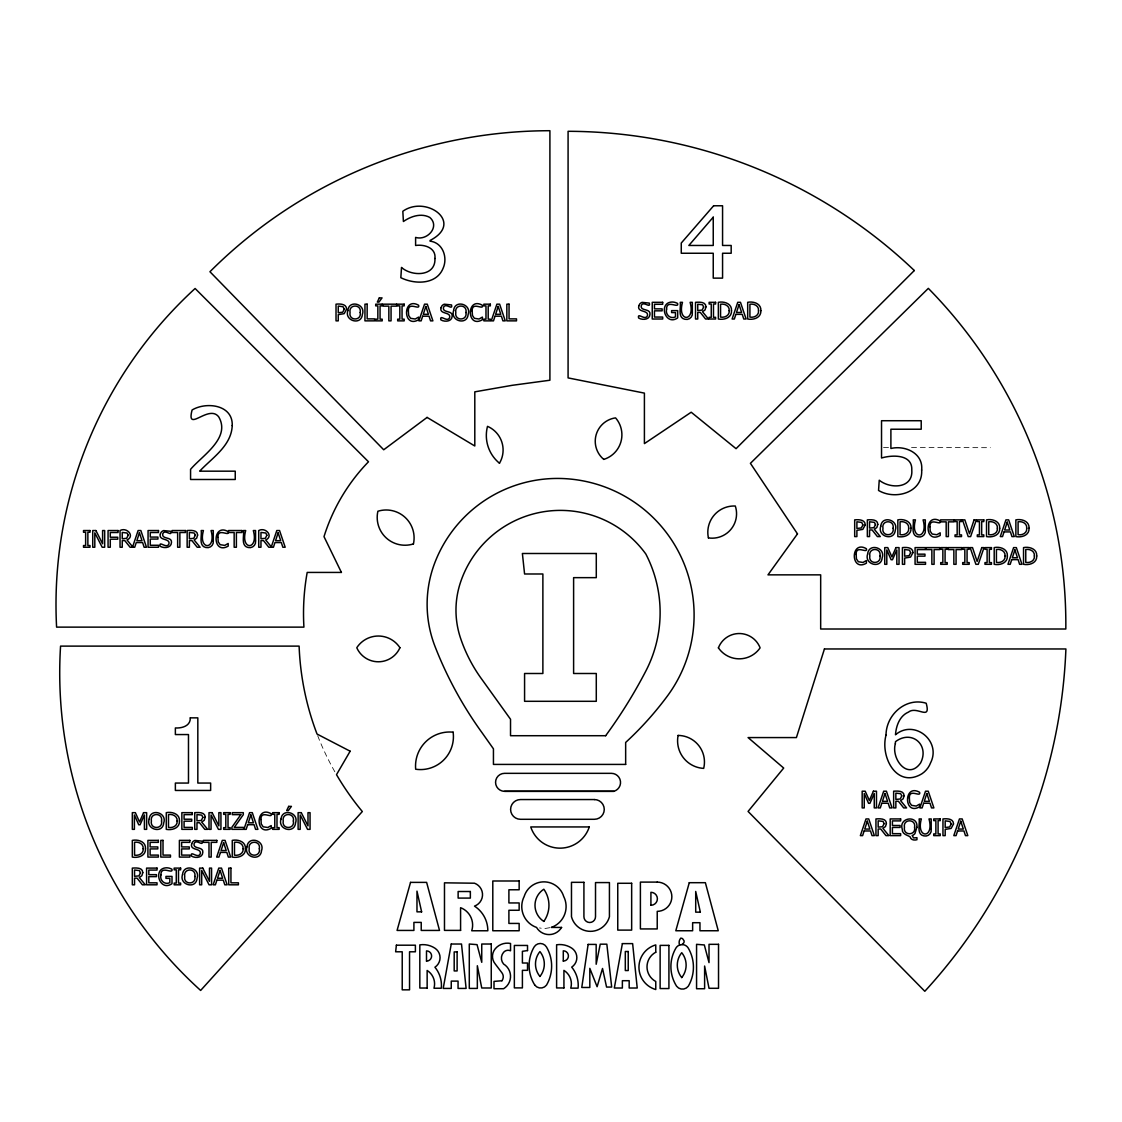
<?xml version="1.0" encoding="UTF-8"?>
<svg xmlns="http://www.w3.org/2000/svg" width="1122" height="1122" viewBox="0 0 1122 1122"><rect width="100%" height="100%" fill="white"/><g stroke="black" fill="none" stroke-linecap="round" stroke-linejoin="round"><path stroke-width="0.75" stroke-dasharray="5 3.75" d="M549.85 927.684L543.932 928.693L539.5 927.936M883.519 447.383L888.778 447.398M911.541 447.468L990.361 447.692M334.833 771.768A275.156 275.156 0 0 1 317.049 734.054"/><path stroke-width="1.5" d="M132.48 547.241L138.118 530.538L140.853 530.538L146.477 547.241L144.135 547.241L142.62 542.571L136.239 542.571L134.724 547.241L130.082 547.241L124.794 540.594L122.256 540.594L122.256 547.241L120.04 547.241L120.04 530.538C126.884 526.737 135.215 536.26 127.024 539.977L132.971 547.241M271.187 547.241L276.811 530.538L279.546 530.538L285.184 547.241L282.842 547.241L281.327 542.571L274.946 542.571L273.431 547.241L268.789 547.241L263.488 540.594L260.963 540.594L260.963 547.241L258.733 547.241L258.733 530.538C265.577 526.737 273.922 536.26 265.718 539.977L271.664 547.241M682.078 944.584L683.775 942.845A3.24 3.24 0 0 0 684.041 940.769L682.485 938.553L680.844 938.104A6.508 6.508 0 0 0 679.623 945.019A7.195 7.195 0 0 0 675.865 948.16A36.689 36.689 0 0 0 676.594 986.21A7.321 7.321 0 0 0 688.305 986.21A37.896 37.896 0 0 0 688.305 948.16A7.195 7.195 0 0 0 682.078 944.584L679.623 945.019M613.748 791.319L504.549 791.319A8.99 8.99 0 0 1 495.559 782.329A8.99 8.99 0 0 1 504.549 773.339L611.378 773.339A9.144 9.144 0 0 1 613.748 791.319L504.549 791.319M895.342 743.732C890.98 758.823 907.796 780.954 920.559 762.988C929.815 745.246 911.99 729.244 895.482 741.67L895.342 743.732M916.898 827.279L914.935 833.604A6.213 6.213 0 0 1 912.172 835.497L913.532 837.924L916.954 837.685L916.954 839.705C914.43 840.532 910.699 839.971 910.152 836.886C907.95 835.217 901.85 834.389 902.256 829.228C898.343 817.307 918.343 814.67 916.898 827.279M213.278 540.958C213.951 545.194 209.926 548.546 205.859 547.494C198.299 545.993 202.128 535.432 201.203 530.538L203.433 530.538C197.809 550.607 216.672 550.607 211.062 530.538L213.278 530.538L213.278 540.958M255.55 540.958C256.223 545.194 252.184 548.546 248.13 547.494C240.571 545.993 244.4 535.432 243.474 530.538L245.69 530.538C240.08 550.607 258.93 550.607 253.334 530.538L255.55 530.538L255.55 540.958M692.33 312.729C693.003 316.979 688.978 320.331 684.911 319.265C677.351 317.778 681.18 307.218 680.255 302.323L682.485 302.323C676.861 322.393 695.724 322.379 690.114 302.323L692.33 302.323L692.33 312.729M886.015 735.176C880.055 757.14 896.927 789.299 922.214 773.577A23.015 23.015 0 0 0 930.615 762.764C941.61 740.927 914.178 718.936 895.482 734.77C896.127 725.85 899.648 715.836 908.497 712.091C916.87 705.415 931.218 721.544 926.197 703.228C905.777 697.014 886.114 714.672 886.015 735.176M925.299 530.299C925.973 534.535 921.933 537.887 917.88 536.835C910.321 535.348 914.149 524.787 913.224 519.879L915.44 519.879C909.83 539.962 928.679 539.948 923.083 519.879L925.299 519.879L925.299 530.299M931.204 829.354C931.877 833.59 927.838 836.942 923.785 835.876C916.225 834.389 920.054 823.828 919.128 818.934L921.344 818.934C915.734 839.004 934.584 838.99 928.988 818.934L931.204 818.934L931.204 829.354M161.54 821.009C163.167 829.607 149.759 829.593 151.386 821.009C149.731 812.398 163.181 812.412 161.54 821.009M194.877 876.464C196.504 885.048 183.11 885.048 184.723 876.464C183.082 867.839 196.518 867.853 194.877 876.464M259.35 848.737C260.977 857.32 247.569 857.32 249.196 848.737C247.541 840.112 260.991 840.126 259.35 848.737M293.375 821.009C295.002 829.607 281.594 829.593 283.221 821.009C281.566 812.398 295.016 812.412 293.375 821.009M360.204 312.519C361.831 321.116 348.423 321.102 350.05 312.519C348.395 303.908 361.845 303.908 360.204 312.519M465.967 312.519C467.594 321.116 454.186 321.102 455.812 312.519C454.158 303.908 467.608 303.908 465.967 312.519M879.985 555.965C881.612 564.548 868.204 564.548 869.831 555.965C868.176 547.34 881.626 547.354 879.985 555.965M893.098 528.238C894.725 536.835 881.331 536.821 882.958 528.238C881.303 519.626 894.753 519.626 893.098 528.238M914.584 827.279C916.211 835.89 902.817 835.876 904.444 827.279C902.789 818.667 916.239 818.667 914.584 827.279M160.923 874.936C159.478 880.195 164.654 885.258 169.815 882.677L169.815 878.358L165.958 878.358L165.958 876.408L172.003 876.408L172.003 883.687C159.605 892.369 152.185 868.19 166.477 867.797A10.701 10.701 0 0 1 170.825 868.723L171.947 869.241C173.503 874.908 160.67 864.725 160.923 874.936M217.92 537.368L218.243 541.856L220.136 544.675L224.793 545.39L228.187 543.455L228.187 546.105C212.058 555.502 212.1 522.347 228.187 531.646C229.842 537.242 217.528 527.256 217.92 537.368M260.963 819.495L261.272 823.983L263.165 826.802L267.821 827.503L271.215 825.582L271.215 828.232C255.087 837.629 255.129 804.474 271.215 813.773C272.87 819.369 260.556 809.369 260.963 819.495M408.366 311.004L408.688 315.492L410.582 318.311L415.238 319.013L418.632 317.091L418.632 319.728C402.503 329.139 402.546 295.984 418.632 305.282C420.287 310.864 407.973 300.878 408.366 311.004M472.166 311.004L472.474 315.492L474.368 318.311L479.024 319.013L482.418 317.091L482.418 319.728C466.289 329.139 466.331 295.984 482.418 305.282C484.073 310.864 471.759 300.878 472.166 311.004M666.58 309.153C665.136 314.412 670.311 319.475 675.472 316.881L675.472 312.575L671.615 312.575L671.615 310.612L677.674 310.612L677.674 317.905C665.262 326.572 657.857 302.393 672.134 302.014A10.701 10.701 0 0 1 676.482 302.94L677.604 303.445C679.161 309.125 666.328 298.943 666.58 309.153M856.142 554.436L856.451 558.924L858.344 561.743L863 562.459L866.394 560.523L866.394 563.174C850.266 572.571 850.308 539.416 866.394 548.714C868.049 554.31 855.735 544.324 856.142 554.436M909.353 798.037L909.662 802.525L911.555 805.344L916.211 806.059L919.605 804.123L919.605 806.774C903.476 816.171 903.519 783.016 919.605 792.314C921.26 797.91 908.946 787.924 909.353 798.037M929.942 526.723L930.25 531.211L932.144 534.03L936.8 534.731L940.194 532.81L940.194 535.446C924.065 544.857 924.107 511.702 940.194 521.001C941.849 526.583 929.535 516.597 929.942 526.723M149.212 819.032C145.453 829.495 162.76 834.263 163.714 822.945C167.43 812.538 150.18 807.784 149.212 819.032M182.549 874.487C178.791 884.935 196.098 889.718 197.051 878.386C200.768 867.979 183.517 863.225 182.549 874.487M247.022 846.759C243.264 857.208 260.57 861.991 261.524 850.672C265.241 840.252 247.99 835.497 247.022 846.759M281.047 819.032C277.288 829.495 294.595 834.263 295.549 822.945C299.265 812.538 282.015 807.784 281.047 819.032M347.876 310.542C344.117 320.99 361.424 325.773 362.378 314.455C366.095 304.048 348.844 299.279 347.876 310.542M453.639 310.542C449.88 320.99 467.187 325.773 468.14 314.455C471.857 304.048 454.606 299.279 453.639 310.542M867.657 553.988C863.898 564.436 881.205 569.219 882.158 557.9C885.875 547.48 868.624 542.725 867.657 553.988M880.77 526.26C877.025 536.709 894.332 541.491 895.286 530.173C898.988 519.767 881.752 514.998 880.77 526.26M434.943 258.495C435.785 276.713 411.858 276.741 401.508 267.443L400.835 277.695C414.551 284.539 436.528 284.932 443.134 268.186C447.902 257.471 442.839 242.633 430.035 241.146L430.035 240.473C464.676 222.633 426.206 194.653 402.826 211.259L403.401 221.511C410.848 216.294 421.255 212.787 429.796 217.43C440.301 226.574 427.244 241.048 415.603 237.401L415.603 245.48C424.256 244.161 436.178 247.738 434.943 258.495M143.181 848.709C143.77 853.576 138.693 855.96 134.556 855.174L134.556 842.285C138.665 841.514 143.7 843.898 143.181 848.709M177.136 820.995C177.711 825.848 172.648 828.246 168.496 827.447L168.496 814.572C172.606 813.801 177.641 816.185 177.136 820.995M243.123 848.709C243.698 853.576 238.621 855.96 234.484 855.174L234.484 842.285C238.593 841.514 243.628 843.898 243.123 848.709M729.202 310.654C729.777 315.506 724.7 317.905 720.562 317.105L720.562 304.23C724.672 303.459 729.707 305.843 729.202 310.654M758.542 310.654C759.117 315.506 754.054 317.905 749.917 317.105L749.917 304.23C754.026 303.459 759.061 305.843 758.542 310.654M908.694 528.224C909.269 533.076 904.206 535.475 900.068 534.675L900.068 521.786C904.178 521.015 909.213 523.399 908.694 528.224M997.388 528.224C997.963 533.076 992.886 535.475 988.748 534.675L988.748 521.786C992.858 521.015 997.893 523.399 997.388 528.224M1005.06 555.937C1005.635 560.804 1000.558 563.188 996.42 562.403L996.42 549.514C1000.529 548.742 1005.564 551.126 1005.06 555.937M1026.728 528.224C1027.303 533.076 1022.24 535.475 1018.089 534.675L1018.089 521.786C1022.212 521.015 1027.247 523.399 1026.728 528.224M1034.4 555.937C1034.975 560.804 1029.912 563.188 1025.76 562.403L1025.76 549.514C1029.884 548.742 1034.919 551.126 1034.4 555.937M921.667 470.048C923.027 492.642 895.314 500.44 878.554 490.454L879.241 480.202C890.153 489.136 913.224 488.827 911.793 470.006C912.565 454.059 892.2 454.817 881.527 458L881.527 420.722L921.218 420.722L921.218 429.221L890.896 429.221L890.896 448.477C905.159 445.069 923.406 453.232 921.667 470.048M346.572 309.209L344.174 313.669L338.255 314.637L338.255 320.864L336.025 320.864L336.025 304.174C339.84 303.753 346.656 303.753 346.572 309.209M865.216 524.928L862.818 529.388L856.899 530.355L856.899 536.582L854.683 536.582L854.683 519.879C858.484 519.472 865.3 519.472 865.216 524.928M912.957 552.641L910.559 557.101L904.641 558.083L904.641 564.31L902.425 564.31L902.425 547.606C906.225 547.199 913.042 547.199 912.957 552.641M953.504 823.969L951.105 828.429L945.187 829.396L945.187 835.624L942.957 835.624L942.957 818.934C946.758 818.513 953.588 818.527 953.504 823.969M160.334 534.044C158.314 541.099 170.362 537.859 168.931 543.96C166.701 549.415 158.567 539.906 160.123 546.246C163.91 548.574 171.315 548.111 171.484 542.487C172.143 536.33 161.33 539.696 162.788 533.707C164.85 528.616 172.339 537.368 170.825 531.309L163.616 530.58A5.315 5.315 0 0 0 161.133 532.333L160.334 534.044M191.68 843.884C189.646 850.939 201.708 847.699 200.263 853.814C198.033 859.256 189.913 849.761 191.455 856.086C195.242 858.414 202.647 857.965 202.816 852.327C203.475 846.17 192.661 849.536 194.12 843.562C196.182 838.457 203.671 847.222 202.17 841.163L194.962 840.42A5.315 5.315 0 0 0 192.465 842.187L191.68 843.884M441.058 307.666C439.025 314.721 451.086 311.481 449.642 317.596C447.426 323.024 439.487 313.585 440.834 319.868C444.621 322.196 452.026 321.748 452.194 316.109C452.853 309.953 442.04 313.319 443.499 307.344C445.56 302.239 453.05 311.004 451.535 304.946L444.34 304.202A5.315 5.315 0 0 0 441.844 305.969L441.058 307.666M638.839 305.815C636.805 312.87 648.867 309.63 647.436 315.745C645.206 321.187 637.072 311.692 638.614 318.017C642.401 320.345 649.82 319.896 649.975 314.258C650.648 308.101 639.835 311.467 641.293 305.493C643.355 300.387 650.83 309.153 649.329 303.094L642.121 302.365A5.315 5.315 0 0 0 639.638 304.118L638.839 305.815M145.495 848.751C145.916 855.89 138.076 858.218 132.326 857.082L132.326 840.378C138.062 839.158 146.056 841.668 145.495 848.751M179.45 821.024C179.871 828.176 172.017 830.49 166.28 829.354L166.28 812.665C172.017 811.444 180.011 813.955 179.45 821.024M245.423 848.751C245.858 855.89 238.004 858.218 232.268 857.082L232.268 840.378C237.99 839.158 245.999 841.668 245.423 848.751M731.502 310.682C731.937 317.835 724.083 320.149 718.346 319.013L718.346 302.323C724.069 301.103 732.063 303.613 731.502 310.682M760.856 310.682C761.277 317.835 753.437 320.149 747.687 319.013L747.687 302.323C753.423 301.103 761.417 303.613 760.856 310.682M911.008 528.252C911.429 535.39 903.589 537.718 897.838 536.582L897.838 519.879C903.575 518.659 911.569 521.183 911.008 528.252M999.688 528.252C1000.123 535.39 992.269 537.718 986.533 536.582L986.533 519.879C992.255 518.659 1000.249 521.183 999.688 528.252M1007.36 555.979C1007.794 563.118 999.94 565.446 994.204 564.31L994.204 547.606C999.926 546.386 1007.921 548.896 1007.36 555.979M1029.042 528.252C1029.463 535.39 1021.623 537.718 1015.873 536.582L1015.873 519.879C1021.609 518.659 1029.603 521.183 1029.042 528.252M1036.714 555.979C1037.135 563.118 1029.295 565.446 1023.544 564.31L1023.544 547.606C1029.281 546.386 1037.275 548.896 1036.714 555.979M396.375 945.201L395.645 951.793L402.223 951.793L402.223 989.842L409.544 989.842L409.544 951.793L415.392 951.793L415.392 945.201L396.375 945.201M232.226 425.547C231.441 445.785 212.226 457.804 199.66 471.17L235.241 471.17L235.241 479.487L190.572 479.487L190.572 469.333C202.409 455.406 230.95 438.057 218.762 416.935C208.734 403.64 185.915 433.891 192.086 409.993C206.294 401.48 233.039 404.663 232.226 425.547M142.789 872.636L141.849 875.707L139.324 877.53L145.257 884.809L142.382 884.809L137.094 878.161L134.556 878.161L134.556 884.809L132.326 884.809L132.326 868.105C135.93 867.895 142.76 867.306 142.789 872.636M197.612 535.068L196.673 538.139L194.148 539.977L200.081 547.241L197.206 547.241L191.904 540.594L189.38 540.594L189.38 547.241L187.15 547.241L187.15 530.538C190.754 530.341 197.584 529.738 197.612 535.068M205.186 817.195L204.26 820.266L201.722 822.089L207.668 829.354L204.793 829.354L199.492 822.721L196.967 822.721L196.967 829.354L194.737 829.354L194.737 812.665C198.342 812.454 205.158 811.865 205.186 817.195M705.976 306.853L705.037 309.924L702.512 311.748L708.445 319.013L705.57 319.013L700.282 312.379L697.744 312.379L697.744 319.013L695.514 319.013L695.514 302.323C699.118 302.113 705.948 301.523 705.976 306.853M877.797 524.423L876.857 527.494L874.333 529.318L880.265 536.582L877.39 536.582L872.103 529.949L869.564 529.949L869.564 536.582L867.348 536.582L867.348 519.879C870.938 519.682 877.769 519.079 877.797 524.423M886.394 823.464L885.468 826.535L882.93 828.359L888.876 835.624L885.987 835.624L880.7 828.99L878.161 828.99L878.161 835.624L875.945 835.624L875.945 818.934C879.536 818.723 886.366 818.134 886.394 823.464M904.094 795.736L903.154 798.808L900.629 800.645L906.576 807.91L903.687 807.91L898.399 801.262L895.861 801.262L895.861 807.91L893.645 807.91L893.645 791.206C897.235 791.01 904.066 790.407 904.094 795.736M588.124 944.415L581.771 987.472L589.821 987.472L589.821 968.342L597.1 986.715L602.528 968.482L606.567 987.065L611.686 987.065L606.834 944.177L600.242 944.177L596.175 964.261L596.175 944.415L588.124 944.415M128.174 535.236L126.632 538.322L122.256 538.742L122.256 532.445L127.109 533.02L128.174 535.236M140.46 872.804L138.932 875.889L134.556 876.31L134.556 870.013L139.409 870.588L140.46 872.804M195.284 535.236L193.755 538.322L189.38 538.742L189.38 532.445L194.232 533.02L195.284 535.236M202.872 817.363L201.329 820.448L196.967 820.869L196.967 814.572L201.82 815.147L202.872 817.363M266.868 535.236L265.325 538.322L260.963 538.742L260.963 532.445L265.816 533.02L266.868 535.236M703.648 307.021L702.12 310.107L697.744 310.528L697.744 304.23L702.596 304.791L703.648 307.021M875.469 524.591L873.94 527.663L869.564 528.097L869.564 521.786L874.417 522.361L875.469 524.591M884.08 823.632L882.537 826.718L878.161 827.138L878.161 820.841L883.014 821.402L884.08 823.632M901.765 795.905L900.237 798.99L895.861 799.411L895.861 793.114L900.714 793.689L901.765 795.905M344.258 309.265L342.701 312.225L338.255 312.743L338.255 306.068L343.066 306.713L344.258 309.265M862.916 524.984L861.345 527.943L856.899 528.462L856.899 521.786L861.71 522.431L862.916 524.984M910.657 552.697L909.086 555.671L904.641 556.189L904.641 549.514L909.451 550.159L910.657 552.697M951.19 824.025L949.633 826.984L945.187 827.503L945.187 820.841L949.997 821.472L951.19 824.025M451.254 944.023L443.204 988.426L451.254 988.426L451.254 981.105L458.057 981.105L458.057 988.426L466.107 988.426L461.507 944.023L451.254 944.023M622.373 943.616L614.323 988.019L622.373 988.019L622.373 980.698L629.176 980.698L629.176 988.019L637.226 988.019L632.626 943.616L622.373 943.616M190.291 717.856C190.614 726.032 181.932 728.346 175.369 727.954L175.369 734.559L188.482 734.559L188.482 783.058L175.369 783.058L175.369 790.449L210.641 790.449L210.641 783.058L197.823 783.058L197.823 717.856L190.291 717.856M410.54 882.383L397.076 930.433L413.906 930.433L413.906 922.396L421.227 922.396L421.227 930.433L439.515 930.433L426.626 882.383L410.54 882.383M689.273 882.691L675.809 930.755L692.639 930.755L692.639 922.705L699.96 922.705L699.96 930.755L718.248 930.755L705.373 882.691L689.273 882.691M824.432 648.965L796.41 737.575L748.079 737.575L783.689 768.051L748.079 811.43L924.808 991.287A536.877 536.877 0 0 0 1065.9 648.965L824.432 648.965M220.445 852.411L218.93 857.082L216.686 857.082L222.31 840.378L225.059 840.378L230.683 857.082L228.341 857.082L226.826 852.411L220.445 852.411M216.897 880.139L215.382 884.809L213.138 884.809L218.776 868.105L221.511 868.105L227.135 884.809L224.793 884.809L223.278 880.139L216.897 880.139M247.681 824.698L246.167 829.354L243.923 829.354L249.561 812.665L252.296 812.665L257.92 829.354L255.578 829.354L254.063 824.698L247.681 824.698M422.657 316.194L421.143 320.864L418.899 320.864L424.537 304.174L427.272 304.174L432.896 320.864L430.553 320.864L429.039 316.194L422.657 316.194M495.012 316.194L493.498 320.864L491.254 320.864L496.892 304.174L499.627 304.174L505.251 320.864L502.908 320.864L501.394 316.194L495.012 316.194M735.864 314.356L734.349 319.013L732.119 319.013L737.743 302.323L740.478 302.323L746.102 319.013L743.76 319.013L742.245 314.356L735.864 314.356M864.122 830.967L862.608 835.624L860.364 835.624L866.002 818.934L868.737 818.934L874.361 835.624L872.018 835.624L870.504 830.967L864.122 830.967M881.822 803.24L880.307 807.91L878.063 807.91L883.687 791.206L886.422 791.206L892.06 807.91L889.718 807.91L888.203 803.24L881.822 803.24M1004.05 531.912L1002.535 536.582L1000.305 536.582L1005.929 519.879L1008.664 519.879L1014.288 536.582L1011.946 536.582L1010.431 531.912L1004.05 531.912M923.644 803.24L922.13 807.91L919.886 807.91L925.51 791.206L928.245 791.206L933.883 807.91L931.526 807.91L930.012 803.24L923.644 803.24M1011.721 559.64L1010.207 564.31L1007.963 564.31L1013.601 547.606L1016.336 547.606L1021.96 564.31L1019.618 564.31L1018.103 559.64L1011.721 559.64M957.571 830.967L956.056 835.624L953.812 835.624L959.45 818.934L962.185 818.934L967.809 835.624L965.467 835.624L963.952 830.967L957.571 830.967M139.423 532.81L136.856 540.678L142.003 540.678L139.423 532.81M278.13 532.81L275.563 540.678L280.71 540.678L278.13 532.81M223.629 842.65L221.062 850.518L226.209 850.518L223.629 842.65M220.08 870.377L217.514 878.246L222.661 878.246L220.08 870.377M250.865 814.923L248.299 822.805L253.446 822.805L250.865 814.923M425.841 306.432L423.275 314.3L428.422 314.3L425.841 306.432M498.196 306.432L495.629 314.3L500.777 314.3L498.196 306.432M739.061 304.581L736.481 312.463L741.628 312.463L739.061 304.581M867.306 821.192L864.739 829.074L869.887 829.074L867.306 821.192M885.006 793.478L882.439 801.346L887.586 801.346L885.006 793.478M1007.233 522.151L1004.667 530.019L1009.814 530.019L1007.233 522.151M926.828 793.478L924.262 801.346L929.409 801.346L926.828 793.478M1014.905 549.878L1012.339 557.746L1017.486 557.746L1014.905 549.878M960.755 821.192L958.188 829.074L963.335 829.074L960.755 821.192M974.092 519.879L969.464 533.749L964.85 519.879L962.466 519.879L968.216 536.582L970.614 536.582L976.35 519.879L974.092 519.879M981.764 547.606L977.136 561.463L972.522 547.606L970.137 547.606L975.888 564.31L978.286 564.31L984.022 547.606L981.764 547.606M143.56 812.665L139.535 821.963L135.355 812.665L132.326 812.665L132.326 829.354L134.402 829.354L134.402 814.979L138.721 824.768L140.068 824.768L144.415 814.979L144.415 829.354L146.645 829.354L146.645 812.665L143.56 812.665M895.945 547.606L891.92 556.905L887.754 547.606L884.725 547.606L884.725 564.31L886.801 564.31L886.801 549.92L891.12 559.71L892.467 559.71L896.815 549.92L896.815 564.31L899.031 564.31L899.031 547.606L895.945 547.606M873.393 791.206L869.368 800.505L865.202 791.206L862.173 791.206L862.173 807.91L864.249 807.91L864.249 793.52L868.568 803.31L869.915 803.31L874.262 793.52L874.262 807.91L876.478 807.91L876.478 791.206L873.393 791.206M379.32 297.891L377.315 302.084L378.984 302.084L382.041 297.891L379.32 297.891M288.677 806.381L286.671 810.575L288.34 810.575L291.411 806.381L288.677 806.381M350.148 751.207L336.502 774.657A275.156 275.156 0 0 0 362.322 811.543L200.642 990.446A428.197 428.197 0 0 1 60.56 646.118L299.111 646.118A275.156 275.156 0 0 0 317.049 734.054L350.148 751.207M240.809 814.642L231.875 827.293L231.875 829.354L243.53 829.354L243.53 827.391L234.274 827.391L243.306 814.67L243.306 812.665L232.268 812.665L232.268 814.642L240.809 814.642M797.476 533.876L767.995 574.857L820.673 574.857L820.673 629.007L1065.816 629.007A479.29 479.29 0 0 0 928.329 288.368L750.422 463.33L797.476 533.876M713.241 217.191L688.852 245.466L713.241 245.466L713.241 217.191M713.634 205.775L681.264 243.039L681.264 253.249L713.241 253.249L713.241 278.13L722.568 278.13L722.568 253.249L731.179 253.249L731.179 245.466L722.568 245.466L722.568 205.775L713.634 205.775M914.318 270.528L736.06 448.674L691.194 412.223L644.407 443.611L644.407 393.121L568.083 377.904L568.083 131.302A503.441 503.441 0 0 1 914.318 270.528M427.089 417.412L383.71 449.768L209.94 271.734A481.128 481.128 0 0 1 549.906 130.713L549.906 380.232L512.249 385.309L474.802 391.844L474.802 445.995L427.089 417.412M527.522 950.572L522.403 951.316L522.403 963.013L527.522 963.013L527.522 970.334L522.403 970.334L522.403 987.893L514.353 987.893L514.353 945.453L527.522 945.453L527.522 950.572M501.941 980.74L494.003 981.399L494.003 988.72L503.596 988.72A14.46 14.46 0 0 0 503.596 964.022A8.906 8.906 0 0 1 503.596 952.312A5.975 5.975 0 0 1 510.538 950.783L510.538 943.476A15.848 15.848 0 0 0 495.307 948.693A11.823 11.823 0 0 0 495.307 964.064L501.941 972.816A6.564 6.564 0 0 1 501.941 980.74M625.655 764.419L493.442 764.419L493.442 748.823L482.025 732.694A386.978 386.978 0 0 1 435.084 646.623A116.225 116.225 0 0 1 435.084 562.066A131.428 131.428 0 0 1 563.202 478.561A136.968 136.968 0 0 1 667.253 533.777A136.281 136.281 0 0 1 667.253 696.215A331.158 331.158 0 0 1 625.655 742.455L625.655 764.419M662.681 302.323L652.247 302.323L652.247 319.013L662.681 319.013L662.681 317.049L654.463 317.049L654.463 310.836L662.12 310.836L662.12 308.873L654.463 308.873L654.463 304.286L662.681 304.286L662.681 302.323M715.612 302.323L709.118 302.323L709.118 304.02L711.25 304.02L711.25 317.316L709.118 317.316L709.118 319.013L715.612 319.013L715.612 317.316L713.48 317.316L713.48 304.02L715.612 304.02L715.612 302.323M367.16 304.174L364.945 304.174L364.945 320.864L374.622 320.864L374.622 318.886L367.16 318.886L367.16 304.174M382.195 304.174L375.716 304.174L375.716 305.871L377.848 305.871L377.848 319.167L375.716 319.167L375.716 320.864L382.195 320.864L382.195 319.167L380.063 319.167L380.063 305.871L382.195 305.871L382.195 304.174M396.669 304.174L383.233 304.174L383.233 306.138L388.843 306.138L388.843 320.864L391.059 320.864L391.059 306.138L396.669 306.138L396.669 304.174M404.186 304.174L397.693 304.174L397.693 305.871L399.825 305.871L399.825 319.167L397.693 319.167L397.693 320.864L404.186 320.864L404.186 319.167L402.055 319.167L402.055 305.871L404.186 305.871L404.186 304.174M490.328 304.174L483.848 304.174L483.848 305.871L485.98 305.871L485.98 319.167L483.848 319.167L483.848 320.864L490.328 320.864L490.328 319.167L488.196 319.167L488.196 305.871L490.328 305.871L490.328 304.174M509.051 304.174L506.835 304.174L506.835 320.864L516.513 320.864L516.513 318.886L509.051 318.886L509.051 304.174M954.009 519.879L940.573 519.879L940.573 521.856L946.183 521.856L946.183 536.582L948.399 536.582L948.399 521.856L954.009 521.856L954.009 519.879M961.526 519.879L955.032 519.879L955.032 521.59L957.164 521.59L957.164 534.885L955.032 534.885L955.032 536.582L961.526 536.582L961.526 534.885L959.394 534.885L959.394 521.59L961.526 521.59L961.526 519.879M983.798 519.879L977.304 519.879L977.304 521.59L979.436 521.59L979.436 534.885L977.304 534.885L977.304 536.582L983.798 536.582L983.798 534.885L981.666 534.885L981.666 521.59L983.798 521.59L983.798 519.879M89.998 530.538L83.519 530.538L83.519 532.249L85.637 532.249L85.637 545.53L83.519 545.53L83.519 547.241L89.998 547.241L89.998 545.53L87.867 545.53L87.867 532.249L89.998 532.249L89.998 530.538M95.889 530.538L92.733 530.538L92.733 547.241L94.809 547.241L94.809 532.838L102.186 547.241L104.669 547.241L104.669 530.538L102.593 530.538L102.593 543.763L95.889 530.538M118.048 530.538L108.063 530.538L108.063 547.241L110.279 547.241L110.279 539.191L117.726 539.191L117.726 537.228L110.279 537.228L110.279 532.515L118.048 532.515L118.048 530.538M158.497 530.538L148.062 530.538L148.062 547.241L158.497 547.241L158.497 545.264L150.278 545.264L150.278 539.065L157.936 539.065L157.936 537.087L150.278 537.087L150.278 532.515L158.497 532.515L158.497 530.538M185.467 530.538L172.045 530.538L172.045 532.515L177.641 532.515L177.641 547.241L179.871 547.241L179.871 532.515L185.467 532.515L185.467 530.538M241.987 530.538L228.565 530.538L228.565 532.515L234.161 532.515L234.161 547.241L236.391 547.241L236.391 532.515L241.987 532.515L241.987 530.538M925.524 547.606L915.075 547.606L915.075 564.31L925.524 564.31L925.524 562.332L917.305 562.332L917.305 556.133L924.963 556.133L924.963 554.156L917.305 554.156L917.305 549.584L925.524 549.584L925.524 547.606M939.703 547.606L926.267 547.606L926.267 549.584L931.863 549.584L931.863 564.31L934.093 564.31L934.093 549.584L939.703 549.584L939.703 547.606M947.206 547.606L940.727 547.606L940.727 549.317L942.859 549.317L942.859 562.599L940.727 562.599L940.727 564.31L947.206 564.31L947.206 562.599L945.075 562.599L945.075 549.317L947.206 549.317L947.206 547.606M961.68 547.606L948.244 547.606L948.244 549.584L953.854 549.584L953.854 564.31L956.07 564.31L956.07 549.584L961.68 549.584L961.68 547.606M969.184 547.606L962.704 547.606L962.704 549.317L964.836 549.317L964.836 562.599L962.704 562.599L962.704 564.31L969.184 564.31L969.184 562.599L967.066 562.599L967.066 549.317L969.184 549.317L969.184 547.606M991.455 547.606L984.976 547.606L984.976 549.317L987.108 549.317L987.108 562.599L984.976 562.599L984.976 564.31L991.455 564.31L991.455 562.599L989.338 562.599L989.338 549.317L991.455 549.317L991.455 547.606M596.287 553.497L522.389 553.497L524.577 573.987L542.88 573.987L542.88 673.495L524.577 673.495L524.577 701.306L596.287 701.306L596.287 673.495L573.608 673.495L573.608 577.648L596.287 577.648L596.287 553.497M341.411 572.43L307.19 572.43A230.908 230.908 0 0 0 303.922 627.128L56.591 627.128A428.828 428.828 0 0 1 195.102 288.494L368.493 461.773A187.598 187.598 0 0 0 324.006 536.639L341.411 572.43M605.656 735.709L510.524 735.709L510.524 719.258L482.264 679.89A151.835 151.835 0 0 1 460.609 638.376A87.965 87.965 0 0 1 460.609 582.023A105.384 105.384 0 0 1 645.823 554.002A126.982 126.982 0 0 1 645.823 671.068A495.391 495.391 0 0 1 605.656 735.709M594.38 799.551L520.482 799.551A9.874 9.874 0 0 0 510.594 809.425A9.874 9.874 0 0 0 520.482 819.298L594.38 819.298A9.874 9.874 0 0 0 604.267 809.425A9.874 9.874 0 0 0 594.38 799.551M192.297 812.665L181.862 812.665L181.862 829.354L192.297 829.354L192.297 827.391L184.078 827.391L184.078 821.178L191.736 821.178L191.736 819.214L184.078 819.214L184.078 814.642L192.297 814.642L192.297 812.665M212.142 812.665L209.001 812.665L209.001 829.354L211.062 829.354L211.062 814.965L218.453 829.354L220.936 829.354L220.936 812.665L218.86 812.665L218.86 825.89L212.142 812.665M230.15 812.665L223.671 812.665L223.671 814.362L225.803 814.362L225.803 827.657L223.671 827.657L223.671 829.354L230.15 829.354L230.15 827.657L228.018 827.657L228.018 814.362L230.15 814.362L230.15 812.665M279.126 812.665L272.646 812.665L272.646 814.362L274.778 814.362L274.778 827.657L272.646 827.657L272.646 829.354L279.126 829.354L279.126 827.657L276.994 827.657L276.994 814.362L279.126 814.362L279.126 812.665M301.271 812.665L298.115 812.665L298.115 829.354L300.191 829.354L300.191 814.965L307.568 829.354L310.051 829.354L310.051 812.665L307.989 812.665L307.989 825.89L301.271 812.665M900.643 818.934L890.195 818.934L890.195 835.624L900.643 835.624L900.643 833.66L892.411 833.66L892.411 827.447L900.082 827.447L900.082 825.483L892.411 825.483L892.411 820.897L900.643 820.897L900.643 818.934M940.222 818.934L933.742 818.934L933.742 820.631L935.874 820.631L935.874 833.927L933.742 833.927L933.742 835.624L940.222 835.624L940.222 833.927L938.09 833.927L938.09 820.631L940.222 820.631L940.222 818.934M589.288 826.942L530.748 826.942A30.799 30.799 0 0 0 589.288 826.942M158.356 840.378L147.908 840.378L147.908 857.082L158.356 857.082L158.356 855.104L150.124 855.104L150.124 848.905L157.795 848.905L157.795 846.928L150.124 846.928L150.124 842.356L158.356 842.356L158.356 840.378M163.013 840.378L160.797 840.378L160.797 857.082L170.474 857.082L170.474 855.104L163.013 855.104L163.013 840.378M189.842 840.378L179.394 840.378L179.394 857.082L189.842 857.082L189.842 855.104L181.624 855.104L181.624 848.905L189.281 848.905L189.281 846.928L181.624 846.928L181.624 842.356L189.842 842.356L189.842 840.378M216.812 840.378L203.377 840.378L203.377 842.356L208.987 842.356L208.987 857.082L211.202 857.082L211.202 842.356L216.812 842.356L216.812 840.378M157.024 868.105L146.589 868.105L146.589 884.809L157.024 884.809L157.024 882.832L148.805 882.832L148.805 876.633L156.463 876.633L156.463 874.655L148.805 874.655L148.805 870.083L157.024 870.083L157.024 868.105M180.628 868.105L174.148 868.105L174.148 869.816L176.28 869.816L176.28 883.098L174.148 883.098L174.148 884.809L180.628 884.809L180.628 883.098L178.496 883.098L178.496 869.816L180.628 869.816L180.628 868.105M202.773 868.105L199.618 868.105L199.618 884.809L201.694 884.809L201.694 870.406L209.071 884.809L211.567 884.809L211.567 868.105L209.491 868.105L209.491 881.331L202.773 868.105M230.936 868.105L228.72 868.105L228.72 884.809L238.397 884.809L238.397 882.832L230.936 882.832L230.936 868.105M519.149 880.994L492.796 880.994L492.796 930.755L519.149 930.755L519.149 923.434L508.897 923.434L508.897 910.265L519.149 910.265L519.149 902.944L508.897 902.944L508.897 889.774L519.149 889.774L519.149 880.994M657.226 882.102L640.396 882.102L640.396 928.932L657.226 928.932L657.226 911.359A14.628 14.628 0 0 0 671.854 896.73A14.628 14.628 0 0 0 657.226 882.102M583.917 882.327L571.477 882.327L571.477 916.716A19.621 19.621 0 0 0 609.428 916.716L609.428 882.579L595.516 882.579L595.516 916.716A5.806 5.806 0 0 1 589.723 922.508A5.806 5.806 0 0 1 583.917 916.716L583.917 882.327M631.658 883.28L617.759 883.28L617.759 930.11L631.658 930.11L631.658 883.28M470.356 891.513L458.127 891.513L458.127 898.091L470.356 898.091L470.356 891.513M421.62 911.849L416.977 911.849L416.977 891.134L421.62 911.849M700.352 912.158L695.71 912.158L695.71 891.457L700.352 912.158M561.575 927.431L551.323 927.431A22.16 22.16 0 0 0 563.693 896.492A20.659 20.659 0 0 0 524.17 896.492A22.16 22.16 0 0 0 536.54 927.431A14.53 14.53 0 0 0 561.575 927.431M460.581 930.39L444.48 930.39L444.48 882.832L474.494 883.21A12.188 12.188 0 0 1 474.494 906.127A29.116 29.116 0 0 1 487.818 930.769L471.731 930.769A18.569 18.569 0 0 0 460.581 907.698L460.581 930.39M491.254 944.023L481.745 944.023L481.745 962.311L477.046 944.64L469.291 944.023L469.291 988.426L477.341 988.426L477.341 965.733L481.745 987.991L491.254 987.991L491.254 944.023M718.529 944.331L709.02 944.331L709.02 962.62L704.321 944.948L696.566 944.331L696.566 988.734L704.616 988.734L704.616 966.042L709.02 988.3L718.529 988.3L718.529 944.331M668.922 945.383L660.129 945.383L660.129 988.552L668.922 988.552L668.922 945.383M628.236 951.512L625.305 951.512L625.305 970.544L628.236 970.544L628.236 951.512M457.117 951.919L454.186 951.919L454.186 970.937L457.117 970.937L457.117 951.919M427.145 988.033L419.824 988.033L419.824 944.864A21.627 21.627 0 0 1 434.929 948.188A11.388 11.388 0 0 1 434.929 967.22A28.541 28.541 0 0 1 441.297 988.23L433.976 988.23A15.778 15.778 0 0 0 427.145 970.474L427.145 988.033M563.931 987.949L556.61 987.949L556.61 944.78A21.627 21.627 0 0 1 571.715 948.104A11.388 11.388 0 0 1 571.715 967.136A28.541 28.541 0 0 1 578.082 988.145L570.761 988.145A15.778 15.778 0 0 0 563.931 970.39L563.931 987.949M655.767 952.227L655.767 944.906A23.211 23.211 0 0 0 655.767 989.534L655.767 981.484A16.592 16.592 0 0 1 655.767 952.227M650.914 905.272L650.914 892.299A6.48 6.48 0 0 1 657.394 898.778A6.48 6.48 0 0 1 650.914 905.272M563.286 961.063L563.286 950.811A5.119 5.119 0 0 1 568.419 955.93A5.119 5.119 0 0 1 563.286 961.063M426.5 961.133L426.5 950.895A5.119 5.119 0 0 1 431.619 956.014A5.119 5.119 0 0 1 426.5 961.133M543.833 921.414A27.854 27.854 0 0 0 543.833 889.227A19.074 19.074 0 0 0 543.833 921.414M681.741 977.571A19.817 19.817 0 0 0 681.741 952.69A19.607 19.607 0 0 0 681.741 977.571M708.417 537.901A24.432 24.432 0 0 0 735.303 506.022A26.297 26.297 0 0 0 708.417 537.901M718.403 647.857A25.301 25.301 0 0 0 760.113 647.857A22.342 22.342 0 0 0 718.403 647.857M678.109 735.429A27.615 27.615 0 0 0 703.676 768.388A26.577 26.577 0 0 0 678.109 735.429M453.12 732.175A34.109 34.109 0 0 0 415.673 769.229A32.931 32.931 0 0 0 453.12 732.175M399.937 647.731A25.75 25.75 0 0 0 356.768 647.731A23.604 23.604 0 0 0 399.937 647.731M499.472 463.232A25.806 25.806 0 0 0 487.509 426.346A35.876 35.876 0 0 0 499.472 463.232M413.443 543.918A27.924 27.924 0 0 0 377.89 511.239A27.812 27.812 0 0 0 413.443 543.918M603.762 459.403A25.75 25.75 0 0 0 615.557 417.875A23.604 23.604 0 0 0 603.762 459.403M534.801 985.102A7.321 7.321 0 0 0 546.512 985.102A37.896 37.896 0 0 0 546.512 947.052A7.195 7.195 0 0 0 534.072 947.052A36.689 36.689 0 0 0 534.801 985.102M539.934 976.463A19.817 19.817 0 0 0 539.934 951.582A19.607 19.607 0 0 0 539.934 976.463"/></g></svg>
